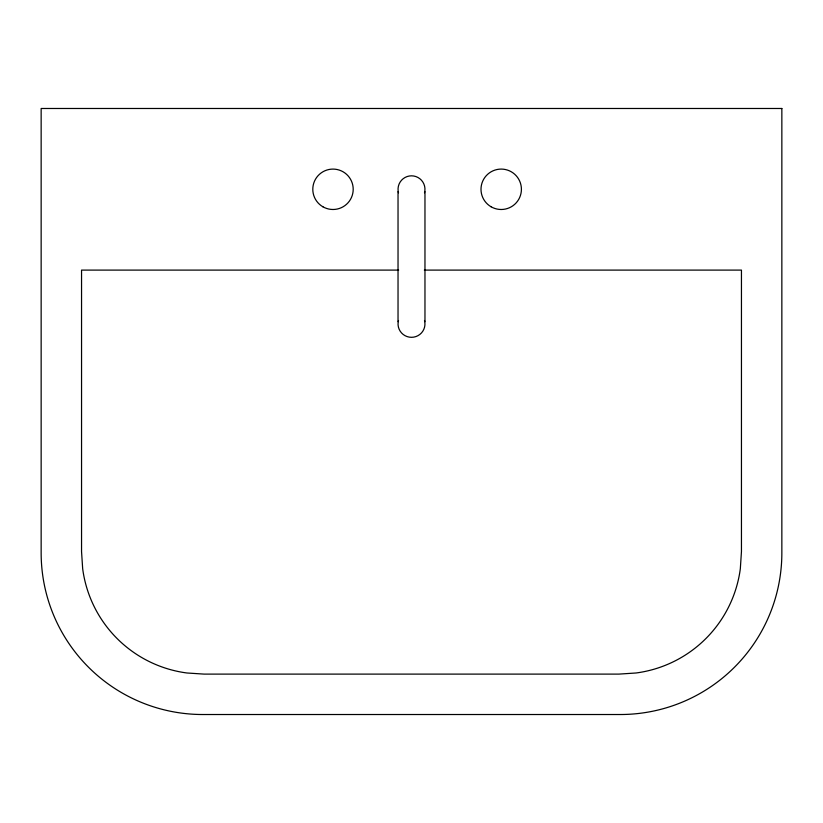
<?xml version="1.0" encoding="UTF-8"?>
<svg xmlns="http://www.w3.org/2000/svg" width="823" height="823" viewBox="0 0 823 823"><rect width="100%" height="100%" fill="white"/><g stroke="black" fill="none" stroke-linecap="round" stroke-linejoin="round"><path stroke-width="1.23" d="M398.661 270.098L81.549 270.098L81.549 551.585L82.67 568.714A121.115 121.115 0 0 0 186.944 672.988L204.083 674.109L618.917 674.109L636.056 672.988A121.115 121.115 0 0 0 740.33 568.714L741.451 551.585L741.451 270.098L424.339 270.098M424.966 191.584L424.966 321.67M398.034 191.584L398.034 321.67M398.497 192.777A13.466 13.466 0 0 1 411.5 175.824A13.466 13.466 0 0 1 424.503 192.777M424.503 320.507A13.466 13.353 0 0 1 411.5 337.317A13.466 13.353 0 0 1 398.497 320.507M781.85 108.482L41.15 108.482L41.15 552.902A161.606 161.606 0 0 0 202.756 714.518L620.244 714.518A161.606 161.606 0 0 0 781.85 552.902L781.85 108.482M491.105 206.789A20.205 20.205 0 0 0 521.412 189.29A20.205 20.205 0 0 0 491.105 171.791A20.205 20.205 0 0 0 491.105 206.789M322.904 206.789A20.205 20.205 0 0 0 353.201 189.29A20.205 20.205 0 0 0 322.904 171.791A20.205 20.205 0 0 0 322.904 206.789"/></g></svg>
